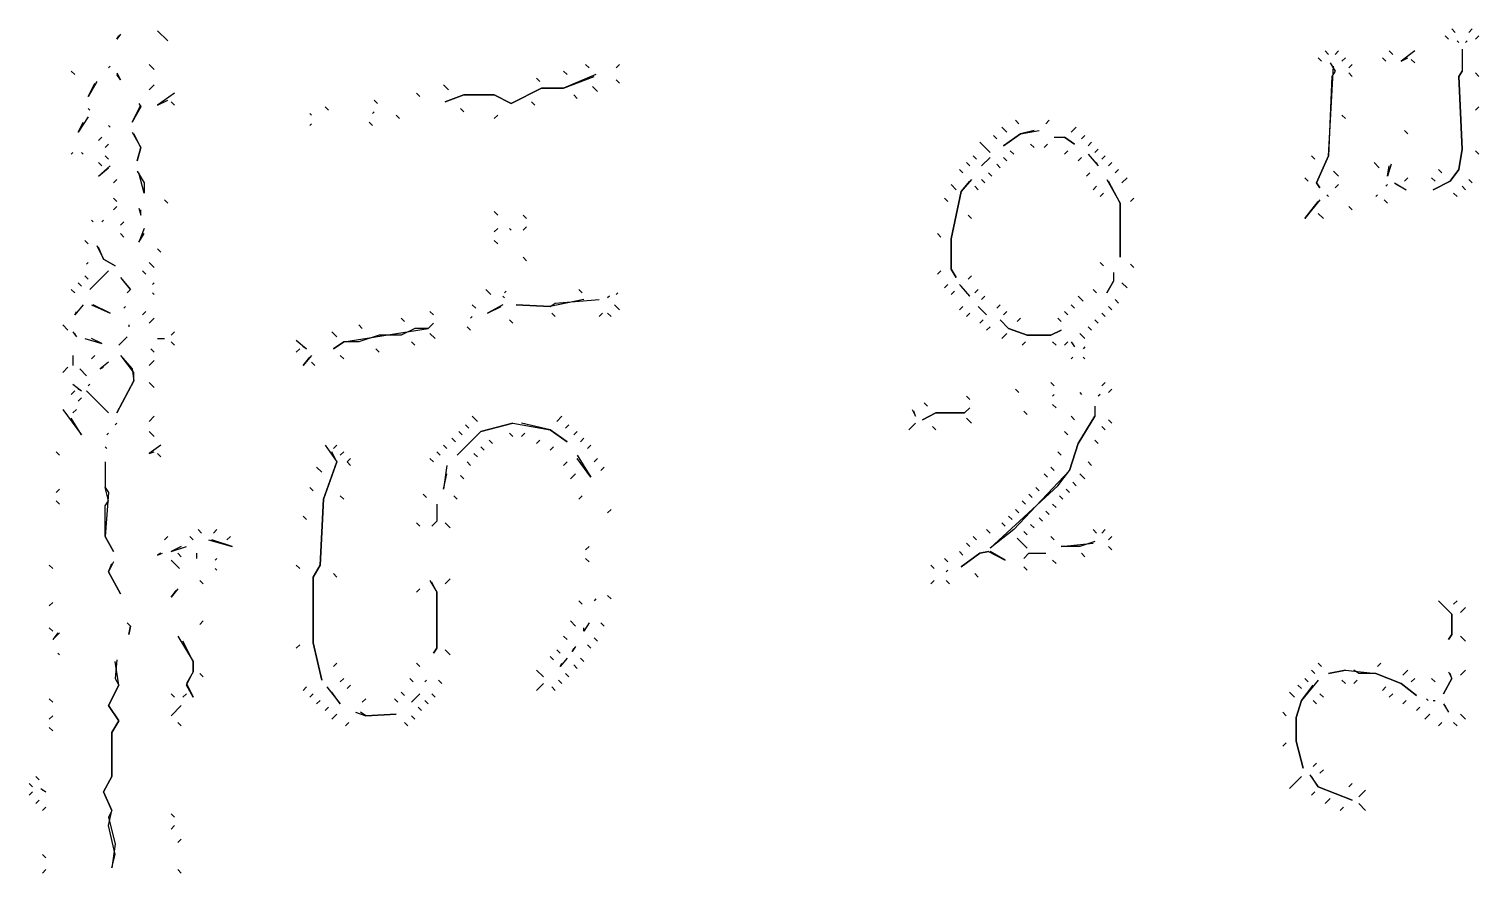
# Model space of a CAD drawing. Extents: x 1 to 2775, y -31 to 2075.
# Drawn here: x 528.5 to 671.3, y 296.7 to 379.8 of the extents above; entities that cross this region are included whole.
import ezdxf

# ---------------------------------------------------------------- set-up
doc = ezdxf.new("R2010")
doc.units = 0
doc.layers.add('LINEWORK', color=4, linetype='CONTINUOUS')

msp = doc.modelspace()

# ---------------------------------------------------------------- linework, layer by layer
at = {"layer": 'LINEWORK'}
for points in [[(537.5, 379.3333), (537.1667, 378.8333), (537.3333, 379.1667)], [(541.1667, 379.6667), (542.1667, 378.6667)], [(668, 379.1667), (668.3333, 378.8333)], [(668.6667, 379.8333), (669, 379.5)], [(669.1667, 378.6667), (669.3333, 378.5)], [(670.1667, 378.6667), (670, 378.5)], [(670.6667, 379.8333), (670.3333, 379.5)], [(671.3333, 379.1667), (671, 378.8333)], [(656.1667, 377.6667), (656.5, 377.3333)], [(657.5, 377.6667), (657.1667, 377.3333)], [(662.5, 377.6667), (662.8333, 377.3333)], [(665, 377.6667), (663.6667, 376.6667), (664.3333, 377)], [(669.6667, 377.8333), (669.6667, 375.6667), (669.3333, 375.1667), (669.6667, 368), (669.3333, 366), (668.5, 364.8333), (666.8333, 364), (668.5, 364.8333), (669.3333, 366), (669.6667, 368), (669.3333, 375.1667), (669.6667, 375.6667)], [(532.6667, 375.6667), (533, 375.3333)], [(536.5, 376.1667), (536.3333, 376)], [(540.3333, 376.3333), (540.8333, 375.8333)], [(581.1667, 375.6667), (581.5, 375.3333)], [(583.3333, 376.3333), (583.6667, 376)], [(586.6667, 376.3333), (586.3333, 376)], [(656.6667, 376.5), (657.1667, 375.6667), (656.8333, 375.1667), (656.5, 367.3333), (655.3333, 364.6667), (655.6667, 364.1667), (655.3333, 364.6667), (656.5, 367.3333), (657, 376.1667)], [(655.5, 377), (655.8333, 376.6667)], [(658.1667, 377), (657.8333, 376.6667)], [(658.8333, 376.3333), (658.5, 376)], [(661.8333, 377), (662.1667, 376.6667)], [(664.6667, 376.8333), (665, 376.5)], [(535.1667, 374.6667), (534.3333, 373.1667), (535, 374.5)], [(537.1667, 375.5), (537.5, 374.8333), (537.1667, 375.3333)], [(540.8333, 374.3333), (540.3333, 373.8333)], [(569.3333, 374.3333), (569.8333, 373.8333)], [(584.3333, 375.3333), (581.1667, 374), (579, 374), (576, 372.5), (574.3333, 373.3333), (571.3333, 373.3333), (569.5, 372.6667), (571.3333, 373.3333), (574.3333, 373.3333), (576, 372.5), (579, 374), (581.1667, 374), (584.1667, 375.1667)], [(578.5, 375), (578.8333, 374.6667)], [(586.3333, 374.8333), (586.6667, 374.5)], [(658.5, 375.5), (658.8333, 375.1667)], [(671, 375.5), (671.3333, 375.1667)], [(542.8333, 373.5), (541.1667, 372.3333), (542.1667, 372.8333)], [(562.5, 372.8333), (562.8333, 372.5)], [(566.6667, 373.5), (567, 373.1667)], [(582.1667, 373.3333), (582.5, 373)], [(584, 374.1667), (584.5, 373.6667)], [(534.3333, 372), (534.5, 371.8333)], [(539.3333, 372.5), (539.5, 372.1667), (538.6667, 370.6667), (539.5, 372.3333)], [(542.5, 372.6667), (542.8333, 372.3333)], [(556.1667, 371.5), (556.3333, 371.3333)], [(557.6667, 372.1667), (558, 371.8333)], [(562.5, 371.6667), (562.3333, 371.5)], [(571, 372), (571.3333, 371.6667)], [(578, 372.6667), (578.3333, 372.3333)], [(671.3333, 372.1667), (671, 371.8333)], [(534.3333, 371.1667), (533.3333, 369.6667), (533.8333, 370.6667)], [(536.3333, 370.3333), (536.5, 370.1667)], [(556.3333, 370.5), (556.1667, 370.3333)], [(562, 370.6667), (562.3333, 370.3333)], [(564.6667, 371.3333), (565, 371)], [(574.6667, 371.3333), (574.3333, 371)], [(624.3333, 370.1667), (624.8333, 369.6667)], [(625.6667, 370.8333), (626, 370.5)], [(629, 370.8333), (628.6667, 370.5)], [(631.6667, 370.1667), (631.1667, 369.6667)], [(657.8333, 371.3333), (658.1667, 371)], [(535.6667, 369.1667), (535.3333, 368.8333)], [(538.6667, 369.6667), (539.5, 368.1667), (539.1667, 366.8333), (539.5, 368.1667), (538.8333, 369.5)], [(622.1667, 368.6667), (623.1667, 367.6667)], [(623.5, 369.3333), (623.8333, 369)], [(627.5, 369.8333), (626.1667, 369.5), (624.5, 368.3333), (626.1667, 369.5), (628, 369.8333)], [(629.5, 369.1667), (630.5, 369.1667), (631.5, 368.5), (630.5, 369.1667)], [(632.5, 369.3333), (632.1667, 369)], [(633.1667, 368.6667), (632.8333, 368.3333)], [(664, 369.8333), (664.3333, 369.5)], [(532.8333, 367.6667), (532.6667, 367.5)], [(533.6667, 367.6667), (533.8333, 367.5)], [(536.3333, 368.5), (536, 368.1667)], [(536, 367.3333), (536.3333, 367)], [(621.5, 367.3333), (621.8333, 367)], [(623.1667, 367.1667), (622.3333, 366.3333)], [(624.5, 367.1667), (624.8333, 366.8333)], [(625.1667, 367.8333), (625.5, 367.5)], [(627.1667, 368.5), (627.5, 368.1667)], [(628.8333, 368.5), (628.5, 368.1667)], [(630.8333, 367.8333), (630.5, 367.5)], [(632.1667, 367.1667), (631.8333, 366.8333)], [(632.8333, 367.5), (633.8333, 366.3333), (633.6667, 366.6667)], [(633.8333, 368), (633.5, 367.6667)], [(634.5, 367.3333), (634.1667, 367)], [(654.8333, 367.3333), (655.1667, 367)], [(671, 367.8333), (671.3333, 367.5)], [(535.3333, 366.6667), (535.6667, 366.3333)], [(536.5, 366.3333), (535.3333, 365.3333), (536.3333, 366.1667)], [(539.1667, 365.8333), (539.8333, 364.6667), (539.8333, 363.6667), (539.3333, 365.6667)], [(620.1667, 366), (620.5, 365.6667)], [(620.8333, 366.6667), (621.1667, 366.3333)], [(623, 365.6667), (623.3333, 365.3333)], [(623.8333, 366.5), (624.1667, 366.1667)], [(633, 365.6667), (632.6667, 365.3333)], [(635.1667, 366.6667), (634.8333, 366.3333)], [(635.8333, 366), (635.5, 365.6667)], [(657, 365.8333), (657.5, 365.3333)], [(661, 366.6667), (661.5, 366.1667)], [(662.6667, 366.5), (662.3333, 365.3333), (662.5, 366.3333)], [(667.3333, 366), (667.6667, 365.6667)], [(537.1667, 365), (536.8333, 364.6667)], [(621.3333, 365), (620.3333, 363.8333), (619.3333, 359.1667), (619.3333, 356.1667), (619.8333, 355.3333), (619.3333, 356.1667), (619.3333, 359.1667), (620.3333, 363.8333), (621.1667, 364.8333)], [(619.3333, 364.5), (619.8333, 364)], [(621.6667, 364.3333), (622, 364)], [(622.3333, 365), (622.6667, 364.6667)], [(633.6667, 364.3333), (633.3333, 364)], [(634.6667, 365), (636, 362.6667), (636, 357.3333), (636, 362.6667), (634.8333, 364.8333)], [(636.6667, 365.1667), (636.1667, 364.6667)], [(654.1667, 365.1667), (654.5, 364.8333)], [(657.5, 364.5), (657.1667, 364.1667)], [(662.3333, 364.5), (662.1667, 364.3333)], [(663, 364.6667), (664.1667, 364), (663.1667, 364.5)], [(664.3333, 365.1667), (664, 364.8333)], [(666.6667, 365.1667), (667, 364.8333)], [(669.6667, 364.3333), (670, 364)], [(670.3333, 365), (670.6667, 364.6667)], [(536.8333, 363.1667), (537.1667, 362.8333)], [(541.8333, 363), (542.1667, 362.6667)], [(618.6667, 363.1667), (619, 362.8333)], [(634.3333, 363.6667), (634, 363.3333)], [(637.3333, 363.1667), (637, 362.8333)], [(655.6667, 363), (654.1667, 361.1667), (655.5, 362.8333)], [(656.3333, 363.5), (656.5, 363.3333)], [(661.3333, 363.5), (661.1667, 363.3333)], [(662, 363), (662.3333, 362.6667)], [(668.8333, 363.6667), (669.1667, 363.3333)], [(537.1667, 362.3333), (536.8333, 362)], [(539.3333, 362.1667), (539.5, 361.5), (539.5, 362)], [(574.3333, 361.8333), (574.6667, 361.5)], [(577.1667, 361.5), (577.5, 361.1667)], [(621, 361.5), (621.3333, 361.1667)], [(655.5, 361.6667), (656, 361.1667)], [(658.5, 362.3333), (658.8333, 362)], [(534.6667, 361), (534.8333, 360.8333)], [(535.8333, 361), (535.6667, 360.8333)], [(537.8333, 360.8333), (537.5, 360.5)], [(539.8333, 360.1667), (539.3333, 358.8333), (539.8333, 359.6667)], [(574.6667, 360.1667), (574.3333, 359.8333)], [(575.8333, 360.1667), (576, 360)], [(577.5, 360.3333), (577.1667, 360)], [(534, 359), (534.3333, 358.6667)], [(537.5, 359.6667), (537.8333, 359.3333)], [(574.3333, 359), (574.6667, 358.6667)], [(618, 359.6667), (618.3333, 359.3333)], [(535.1667, 358.5), (535.8333, 357.1667), (537, 356.5), (535.8333, 357.1667), (535.3333, 358.3333)], [(541.1667, 358.1667), (541.5, 357.8333)], [(577.1667, 357.3333), (577.5, 357)], [(534.3333, 356.8333), (534.1667, 356.6667)], [(536.3333, 356), (534.5, 354.1667)], [(539.6667, 356), (540, 355.6667)], [(540.3333, 356.8333), (540.8333, 356.3333)], [(618.3333, 356), (618, 355.6667)], [(634, 356.8333), (634.3333, 356.5)], [(635.3333, 355.8333), (635.3333, 355), (634.6667, 353.8333), (635.3333, 355)], [(637, 356.6667), (637.3333, 356.3333)], [(533.3333, 354.8333), (533.6667, 354.5)], [(534, 355.5), (534.3333, 355.1667)], [(537.5, 355.3333), (538.5, 354.1667), (538.1667, 353.8333), (538.5, 354.1667), (537.6667, 355.1667)], [(540.8333, 354.8333), (540.6667, 354.6667)], [(619, 354.6667), (618.6667, 354.3333)], [(620.1667, 354.6667), (621.1667, 353.5), (620.3333, 354.5)], [(621.3333, 355.5), (621, 355.1667)], [(636.1667, 354.8333), (636.6667, 354.3333)], [(532.6667, 354.1667), (533, 353.8333)], [(540.6667, 353.8333), (540.8333, 353.6667)], [(573.5, 354.1667), (574, 353.6667)], [(575.1667, 353.5), (575.3333, 353.3333)], [(575.5, 354), (575.3333, 353.8333)], [(583.1667, 353.1667), (579.8333, 352.5), (576.5, 352.6667), (579.8333, 352.5), (580.3333, 352.8333), (584.6667, 353.1667)], [(582.6667, 354.1667), (583, 353.8333)], [(585.6667, 353.5), (585.5, 353.3333)], [(586.5, 353.8333), (586.3333, 353.6667)], [(619.6667, 354), (619.3333, 353.6667)], [(622, 354.1667), (621.6667, 353.8333)], [(622.6667, 353.5), (622.3333, 353.1667)], [(631.8333, 353.5), (632.3333, 353)], [(633.3333, 354.1667), (633.6667, 353.8333)], [(635.5, 353.1667), (635.8333, 352.8333)], [(533.8333, 352.6667), (533, 351.6667), (533.1667, 352)], [(534.6667, 352.6667), (536.5, 351.8333), (534.8333, 352.6667)], [(538, 352.5), (537.8333, 352.3333)], [(540, 352), (539.6667, 351.6667)], [(568, 352), (568.3333, 351.6667)], [(572.1667, 351.5), (572, 351.3333)], [(572.1667, 352.6667), (572.5, 352.3333)], [(575.1667, 352.6667), (573.6667, 351.8333), (575, 352.5)], [(580, 351.8333), (580.3333, 351.5)], [(585, 351.8333), (584.6667, 351.5)], [(585.5, 351.8333), (585.8333, 351.5)], [(586.1667, 352.6667), (586.6667, 352.1667)], [(620.5, 352.5), (620.1667, 352.1667)], [(621.1667, 351.8333), (620.8333, 351.5)], [(622, 352.5), (622.8333, 351.6667)], [(624.1667, 352.6667), (623.8333, 352.3333)], [(624.8333, 352), (624.5, 351.6667)], [(630.5, 352), (630.8333, 351.6667)], [(631.1667, 352.6667), (631.5, 352.3333)], [(634.1667, 351.8333), (634.5, 351.5)], [(634.8333, 352.5), (635.1667, 352.1667)], [(531.8333, 350.6667), (532.3333, 350.1667)], [(532.8333, 350), (533.1667, 349.5), (533, 349.8333)], [(538.3333, 350.6667), (538.3333, 350.5)], [(540.8333, 351.3333), (540.3333, 350.8333)], [(542.8333, 350), (542.5, 349.6667)], [(558.3333, 350), (558.8333, 349.5)], [(568.3333, 350.8333), (567.8333, 350.3333), (566.5, 350.3333), (565.1667, 349.6667), (563, 349.6667), (561, 349), (559.5, 349), (558.5, 348.3333), (559.5, 349), (567.8333, 350.3333)], [(561, 350.6667), (561.3333, 350.3333)], [(565.1667, 351.3333), (565.5, 351)], [(571.6667, 350.5), (572, 350.1667)], [(575.8333, 351.1667), (576.1667, 350.8333)], [(622.5, 351.1667), (622.1667, 350.8333)], [(623.1667, 350.5), (622.8333, 350.1667)], [(624.1667, 351.1667), (625, 350.3333), (626.8333, 349.6667), (629.1667, 349.6667), (630.1667, 350.1667), (629.1667, 349.6667), (626.8333, 349.6667), (625, 350.3333)], [(626.1667, 351.3333), (625.8333, 351)], [(629.8333, 351.3333), (630.1667, 351)], [(632.8333, 350.5), (633.1667, 350.1667)], [(633.5, 351.1667), (633.8333, 350.8333)], [(534, 349.3333), (535.6667, 348.8333), (534.6667, 349.3333)], [(538.1667, 349.5), (537.3333, 348.6667)], [(541.1667, 349.3333), (541.8333, 349.3333)], [(542.5, 349), (542.8333, 348.6667)], [(554.8333, 349.1667), (555.8333, 348.3333), (555.5, 348.5)], [(566.1667, 349), (566.5, 348.6667)], [(568, 349.8333), (568.5, 349.3333)], [(624.8333, 349.8333), (624.3333, 349.3333)], [(626.6667, 349), (626.3333, 348.6667)], [(629.3333, 349), (629.6667, 348.6667)], [(630.8333, 349), (630.5, 348.6667)], [(631.1667, 349), (631.5, 348.5), (631.3333, 348.8333)], [(632, 349.8333), (632.5, 349.3333)], [(532.8333, 347.6667), (532.8333, 346.6667)], [(535, 347.6667), (534.6667, 347.3333)], [(537.5, 347.6667), (538.6667, 346.3333), (538.8333, 345.1667), (537.1667, 342), (538.8333, 345.1667), (538.8333, 346), (537.6667, 347.5)], [(540.8333, 347.1667), (540.3333, 346.6667)], [(540.5, 348.3333), (540.8333, 348)], [(555.1667, 348.3333), (554.8333, 348)], [(556.3333, 347.6667), (555.5, 346.6667), (556.1667, 347.5)], [(559.1667, 347.6667), (559.5, 347.3333)], [(562.6667, 348.3333), (563, 348)], [(631.3333, 347.5), (631.1667, 347.3333)], [(632.5, 348.5), (632.3333, 348.3333)], [(632.3333, 347.5), (632.5, 347.3333)], [(532.3333, 346.5), (531.8333, 346)], [(533.5, 346.3333), (534.1667, 345.6667)], [(536.3333, 347), (535.5, 346.3333), (535.8333, 346.5)], [(556.3333, 347), (556.6667, 346.6667)], [(532.8333, 344.8333), (533.6667, 344.1667), (533.3333, 344.3333)], [(534.5, 344.8333), (534.3333, 344.6667)], [(540.3333, 345), (540.8333, 344.5)], [(625.6667, 344.3333), (626, 344)], [(629.1667, 345), (629.5, 344.6667)], [(634.5, 345), (634.1667, 344.6667)], [(635.1667, 344.3333), (634.8333, 344)], [(533, 344.1667), (532.6667, 343.8333)], [(533.6667, 343.5), (533.3333, 343.1667)], [(534.1667, 344.1667), (536.3333, 342)], [(616.6667, 343), (617, 342.6667)], [(620.8333, 343.6667), (621.1667, 343.3333)], [(629.5, 343.8333), (629.3333, 343.6667)], [(629.3333, 342.8333), (629.6667, 342.5)], [(632, 344), (632.1667, 343.8333)], [(634, 343.8333), (633.8333, 343.6667)], [(531.8333, 342.3333), (533.6667, 339.8333), (532.6667, 341.5)], [(533.1667, 342.3333), (532.8333, 342)], [(540.8333, 341.6667), (540.3333, 341.1667)], [(572.1667, 341.6667), (572.6667, 341.1667)], [(581, 341.6667), (580.5, 341.1667)], [(615.5, 342.3333), (615.8333, 341.6667), (615.6667, 342.1667)], [(621.1667, 342.5), (620.6667, 342), (617.8333, 342), (616.5, 341.3333), (617.8333, 342), (620.6667, 342)], [(620.8333, 341.5), (621.3333, 341)], [(633.5, 342.6667), (633.5, 341.6667), (631.8333, 339), (631, 336.3333), (625.5, 330.5), (623.1667, 328.6667), (629.8333, 334.8333), (631, 336.3333), (631.8333, 339), (633.5, 341.6667)], [(626.5, 342.1667), (626.8333, 341.8333)], [(631.1667, 341.6667), (631.5, 341.3333)], [(536.3333, 340), (536.1667, 339.8333)], [(537.1667, 341), (537, 340.8333)], [(540.3333, 340.1667), (540.8333, 339.6667)], [(576.1667, 341), (573, 340.1667), (570.6667, 337.8333), (573, 340.1667), (576.1667, 341), (579.8333, 340.3333), (581.5, 339.1667), (579.8333, 340.3333), (577, 341)], [(570.8333, 340.1667), (571.1667, 339.8333)], [(571.5, 340.8333), (571.8333, 340.5)], [(575.8333, 340), (576.1667, 339.6667)], [(577.3333, 340), (577, 339.6667)], [(581.6667, 340.8333), (581.3333, 340.5)], [(582.5, 340.1667), (582.1667, 339.8333)], [(615.8333, 341), (615.1667, 340.3333)], [(617.5, 340.6667), (617.8333, 340.3333)], [(630.5, 340.1667), (630.8333, 339.8333)], [(634.1667, 340.6667), (634.5, 340.3333)], [(634.8333, 341.3333), (635.1667, 341)], [(536, 338.6667), (536.1667, 338.5)], [(541.5, 338.8333), (540.3333, 338), (540.8333, 338.1667)], [(557.6667, 338.8333), (558.8333, 337.1667), (557.5, 333.5), (557.1667, 327), (556.5, 325.8333), (556.5, 319.3333), (557.3333, 315.6667), (556.5, 319.3333), (556.5, 325.8333), (557.1667, 327), (557.5, 333.5), (558.8333, 337.1667), (558.3333, 338.1667)], [(558.8333, 338.8333), (558.5, 338.5)], [(569.3333, 338.8333), (569.6667, 338.5)], [(570.1667, 339.5), (570.5, 339.1667)], [(573, 338.6667), (573.3333, 338.3333)], [(573.8333, 339.3333), (574.1667, 339)], [(578.8333, 339.3333), (578.5, 339)], [(580.1667, 338.6667), (579.8333, 338.3333)], [(583.1667, 339.5), (582.8333, 339.1667)], [(583.8333, 338.8333), (583.5, 338.5)], [(633.5, 339.3333), (633.8333, 339)], [(531.1667, 338.1667), (531.5, 337.8333)], [(536, 337.1667), (536, 334.6667), (536.3333, 334.1667), (536, 329.8333), (536.8333, 328.3333), (536, 329.8333), (536, 332.8333), (536.3333, 333.3333), (536, 334.6667)], [(541.1667, 338), (541.5, 337.6667)], [(559.5, 338.1667), (559.1667, 337.8333)], [(560.1667, 337.5), (559.8333, 337.1667), (560.1667, 336.8333), (559.8333, 337.1667)], [(568, 337.5), (568.3333, 337.1667)], [(568.6667, 338.1667), (569, 337.8333)], [(571.6667, 337.1667), (572, 336.8333)], [(572.3333, 338), (572.6667, 337.6667)], [(581.5, 337.1667), (581.1667, 336.8333)], [(582.5, 337.8333), (583.8333, 335.6667), (582.5, 337.5)], [(584.5, 337.5), (584.1667, 337.1667)], [(629.8333, 338.1667), (630.1667, 337.8333)], [(632.8333, 337.1667), (633.1667, 336.8333)], [(556.8333, 336.6667), (557.3333, 336.1667)], [(569.6667, 336.8333), (569.3333, 334.5), (569.6667, 336)], [(571, 335.8333), (571.3333, 335.5)], [(582.3333, 336), (581.8333, 335.5)], [(585.1667, 336.6667), (584.8333, 336.3333)], [(628.5, 336), (628.8333, 335.6667)], [(629.1667, 336.6667), (629.5, 336.3333)], [(632, 336), (632.5, 335.5)], [(531.5, 334.5), (531.1667, 334.1667)], [(556.1667, 334.6667), (556.5, 334.3333)], [(627.6667, 334.6667), (628, 334.3333)], [(630.6667, 334.5), (631, 334.1667)], [(631.3333, 335.1667), (631.6667, 334.8333)], [(531.1667, 333.3333), (531.5, 333)], [(559.1667, 333.8333), (559.5, 333.5)], [(567.3333, 334), (567.6667, 333.6667)], [(568.6667, 333), (568.6667, 331.3333), (568.1667, 330.8333), (568.6667, 331.3333)], [(570.3333, 333.8333), (570.6667, 333.5)], [(583, 333.8333), (582.6667, 333.5)], [(626.3333, 333.3333), (626.6667, 333)], [(627, 334), (627.3333, 333.6667)], [(629.3333, 333), (629.6667, 332.6667)], [(630, 333.8333), (630.3333, 333.5)], [(555.5, 331.8333), (555.8333, 331.5)], [(585.8333, 332.5), (585.5, 332.1667)], [(625, 331.8333), (625.3333, 331.5)], [(625.6667, 332.5), (626, 332.1667)], [(628, 331.6667), (628.3333, 331.3333)], [(628.6667, 332.3333), (629, 332)], [(545.1667, 330.5), (545.5, 330.1667)], [(547, 330.5), (546.6667, 330.1667)], [(566.6667, 331.1667), (567, 330.8333)], [(569.5, 331.1667), (570, 330.6667)], [(622.8333, 330.5), (623.1667, 330.1667)], [(624.3333, 331.1667), (624.6667, 330.8333)], [(626.5, 330.3333), (626.8333, 330)], [(627.1667, 331), (627.5, 330.6667)], [(633.3333, 330.5), (633.6667, 330.1667)], [(634.5, 330.5), (634.1667, 330.1667)], [(542.1667, 329.8333), (541.8333, 329.5)], [(543.5, 328.8333), (542.5, 328.3333), (544, 328.8333)], [(544.3333, 329.8333), (544.6667, 329.5)], [(546.1667, 329.5), (548.5, 328.8333), (546.5, 329.5)], [(548.3333, 329.8333), (548, 329.5)], [(583.6667, 328.8333), (583.3333, 328.5)], [(620.8333, 329.1667), (621.1667, 328.8333)], [(621.5, 329.8333), (621.8333, 329.5)], [(625.8333, 329.6667), (626.8333, 328.6667)], [(629.1667, 329.8333), (629.5, 329.5)], [(633.5, 329.3333), (632, 328.8333), (630.1667, 328.8333), (633.3333, 329.1667)], [(635.1667, 329.8333), (634.8333, 329.5)], [(634.8333, 328.8333), (635.1667, 328.5)], [(536.8333, 327.3333), (536.3333, 326.3333), (537.5, 324.1667), (536.3333, 326.3333), (536.6667, 327.1667)], [(541.5, 328.1667), (541.1667, 328), (541.6667, 328.1667)], [(542.5, 327.5), (543.3333, 326.6667)], [(543.1667, 328.1667), (543.5, 327.8333)], [(545, 328.1667), (545, 327.6667)], [(547, 327.6667), (546.8333, 327.5)], [(583.3333, 327.6667), (583.6667, 327.3333)], [(618.6667, 327.6667), (619, 327.3333)], [(620.1667, 328.3333), (620.5, 328)], [(623, 328.3333), (622.1667, 328.1667), (620.3333, 326.8333), (622.1667, 328.1667), (623, 328.3333), (624.6667, 327.5), (623.1667, 328.3333)], [(627, 328.1667), (626.5, 327.6667), (627, 328.1667), (628.6667, 328.1667)], [(629.3333, 327.5), (629.6667, 327.1667)], [(632.1667, 328.1667), (632.5, 327.8333)], [(530.5, 327), (530.8333, 326.6667)], [(546.8333, 326.6667), (547, 326.5)], [(554.8333, 327), (555.1667, 326.6667)], [(558.5, 326.1667), (558.8333, 325.8333)], [(570, 325.6667), (569.5, 325.1667)], [(617.3333, 327), (617.6667, 326.6667)], [(619, 326.5), (618.8333, 326.3333)], [(621.6667, 326.1667), (622, 325.8333)], [(626.5, 326.8333), (626.8333, 326.5)], [(543.1667, 324.6667), (542.5, 323.8333), (543, 324.5)], [(545.3333, 325.5), (545.6667, 325.1667)], [(567, 324.6667), (566.6667, 324.3333)], [(568, 325.5), (568.6667, 324.3333), (568.6667, 318.8333), (568.3333, 318.3333), (568.6667, 318.8333), (568.6667, 324.3333), (568.1667, 325.3333)], [(617.6667, 325.5), (617.3333, 325.1667)], [(618.8333, 325.5), (619.1667, 325.1667)], [(530.8333, 323.3333), (530.5, 323)], [(582.6667, 323.5), (583, 323.1667)], [(584.3333, 323.6667), (584.1667, 323.5)], [(585.5, 324), (585.8333, 323.6667)], [(667.3333, 323.5), (668.6667, 322.1667), (668.6667, 320.1667), (668.3333, 319.6667), (668.6667, 320.1667), (668.6667, 322.1667)], [(669.1667, 323.5), (668.8333, 323.1667)], [(670, 322.8333), (669.5, 322.3333)], [(545.6667, 321.5), (545.3333, 321.1667)], [(581.8333, 321.5), (582.3333, 321)], [(530.5, 320.8333), (530.8333, 320.5)], [(531.3333, 320.3333), (530.8333, 319.6667), (531.5, 320.3333)], [(538.1667, 321.3333), (538.5, 321), (538.3333, 320.1667), (538.5, 321)], [(543.1667, 320), (544.6667, 317.5), (544.6667, 316.5), (544, 315.3333), (544.6667, 314), (544, 315.1667), (544.6667, 316.5), (544.6667, 317.5), (543.6667, 319.5)], [(581.1667, 320), (581.5, 319.6667)], [(583.6667, 321.3333), (583.1667, 320.5), (583.1667, 320.8333)], [(584.8333, 321.3333), (585.1667, 321)], [(669.5, 320), (670, 319.5)], [(555.1667, 319.1667), (554.8333, 318.8333)], [(569.5, 318.6667), (570, 318.1667)], [(580.5, 318.6667), (580.8333, 318.3333)], [(582.3333, 319), (582, 318.5), (582.1667, 318.8333)], [(583.5, 319.1667), (583.8333, 318.8333)], [(584.1667, 319.8333), (584.5, 319.5)], [(531.3333, 318.3333), (531.5, 318.1667)], [(537.1667, 317.6667), (537, 315.8333), (537.3333, 315.1667), (536.3333, 313.1667), (537.3333, 311.6667), (536.6667, 310.5), (536.6667, 306.1667), (535.8333, 304.6667), (536.6667, 302.8333), (536.3333, 302.1667), (537, 299.5), (536.6667, 297.1667), (537, 298.5), (536.3333, 301.3333), (536.6667, 302.8333), (535.8333, 304.6667), (536.6667, 306.1667), (536.6667, 310.5), (537.3333, 311.6667), (536.3333, 313.1667), (537.3333, 315.1667), (537, 317.5)], [(558.8333, 317.3333), (558.5, 317)], [(566.6667, 317.3333), (567, 317)], [(579.8333, 318), (580.1667, 317.6667)], [(581.5, 317.8333), (580.8333, 317), (581, 317.3333)], [(582.1667, 317.1667), (582.5, 316.8333)], [(582.8333, 317.8333), (583.1667, 317.5)], [(655.5, 317.3333), (655.8333, 317)], [(661.6667, 317.3333), (661.3333, 317)], [(545.3333, 316.3333), (545.6667, 316)], [(559.5, 315.8333), (559.1667, 315.5)], [(566, 315.8333), (566.3333, 315.5)], [(567.6667, 315.6667), (567.5, 315.5)], [(568.8333, 315.6667), (569.1667, 315.3333)], [(578.5, 316.6667), (579.1667, 316)], [(580.6667, 315.6667), (581, 315.3333)], [(581.3333, 316.3333), (581.6667, 316)], [(655.5, 315.6667), (653.8333, 313.6667), (653.3333, 312), (653.3333, 309.6667), (654, 307), (653.3333, 309.6667), (653.3333, 312), (653.8333, 313.6667), (655, 315.1667)], [(654.1667, 315.8333), (654.5, 315.5)], [(654.8333, 316.6667), (655.1667, 316.3333)], [(658.1667, 316.6667), (656.5, 316.3333), (658.1667, 316.6667), (661.1667, 316.3333), (663.6667, 315.3333), (665.1667, 314.1667), (663.6667, 315.3333), (661.1667, 316.3333), (659.5, 316.3333), (659, 316.6667)], [(657.8333, 315.6667), (658.1667, 315.3333)], [(659.3333, 315.6667), (659, 315.3333)], [(664.3333, 316.6667), (663.8333, 316.1667)], [(665, 315.8333), (664.6667, 315.5)], [(666.6667, 315.8333), (667, 315.5)], [(668.3333, 316.5), (668.6667, 315.8333), (667.8333, 314.3333), (668.6667, 315.8333), (668.5, 316.3333)], [(670, 316.6667), (669.5, 316.1667)], [(542.5, 314.3333), (542.8333, 314)], [(544, 314.3333), (543.6667, 314)], [(555.8333, 315), (555.5, 314.6667)], [(556.5, 314.3333), (556.1667, 314)], [(557.8333, 315), (559.1667, 313.3333), (558.3333, 314.5)], [(560.1667, 315.1667), (559.8333, 314.8333)], [(565.1667, 314.5), (565.5, 314.1667)], [(567, 314.3333), (566.1667, 313.5)], [(568.1667, 314.3333), (568.5, 314)], [(579.1667, 315.3333), (578.5, 314.6667)], [(580, 315), (580.3333, 314.6667)], [(652.6667, 314.5), (653.1667, 314)], [(653.5, 315.1667), (653.8333, 314.8333)], [(655.6667, 314.3333), (656, 314)], [(662.1667, 315), (661.8333, 314.6667)], [(662.8333, 314.3333), (662.5, 314)], [(530.5, 313.8333), (530.8333, 313.5)], [(543.5, 313.1667), (542.5, 312.1667)], [(557.1667, 313.6667), (556.8333, 313.3333)], [(558, 313), (557.6667, 312.6667)], [(561.6667, 313.8333), (561.3333, 313.5)], [(564.5, 313.8333), (564.8333, 313.5)], [(566.8333, 313), (567.1667, 312.6667)], [(567.5, 313.6667), (567.8333, 313.3333)], [(655, 313.6667), (655.3333, 313.3333)], [(664.1667, 313.6667), (663.8333, 313.3333)], [(665.5, 313), (665.1667, 312.6667)], [(666.1667, 313.8333), (666.3333, 313.6667)], [(666.8333, 313.6667), (667, 313.6667)], [(667.8333, 313.3333), (668.3333, 312.5), (668, 313.1667)], [(530.8333, 312.1667), (530.5, 311.8333)], [(543.1667, 311.5), (543.5, 311.1667)], [(558.8333, 312.3333), (558.3333, 311.8333)], [(560, 311.5), (559.6667, 311.1667)], [(560.6667, 312.5), (561.6667, 312.1667), (564.6667, 312.3333), (561.6667, 312.1667), (561.1667, 312.5)], [(565.5, 311.5), (565.8333, 311.1667)], [(566.1667, 312.1667), (566.5, 311.8333)], [(652, 312.5), (652.3333, 312.1667)], [(666.5, 312.3333), (666, 311.8333)], [(667.6667, 311.5), (667.3333, 311.1667)], [(668.8333, 311.5), (669.1667, 311.1667)], [(669.5, 312.3333), (670, 311.8333)], [(530.5, 311), (530.8333, 310.6667)], [(652.3333, 309.5), (652, 309.1667)], [(655.3333, 307.5), (655, 307.1667)], [(529.1667, 306.1667), (529.5, 305.8333)], [(653.8333, 306.1667), (652.6667, 305)], [(654.6667, 306.3333), (655.5, 305.1667), (658.8333, 303.8333), (655.5, 305.1667), (654.8333, 306.1667)], [(656, 306.8333), (655.6667, 306.5)], [(528.5, 305.5), (528.8333, 305.1667)], [(528.8333, 304.6667), (528.5, 304.3333)], [(529.6667, 305), (530.1667, 304.6667), (529.8333, 304.8333)], [(655.1667, 304.6667), (654.8333, 304.3333)], [(658.8333, 305.5), (658.5, 305.1667)], [(660.1667, 304.8333), (659.5, 304.1667)], [(529.5, 303.8333), (529.1667, 303.5)], [(530.1667, 303.1667), (529.8333, 302.8333)], [(656.6667, 304), (656.1667, 303.5)], [(658, 303.1667), (657.6667, 302.8333)], [(659.5, 303.5), (660.1667, 302.8333)], [(542.5, 302.5), (542.8333, 302.1667)], [(542.8333, 301.3333), (542.5, 301)], [(543.5, 300), (543.1667, 299.6667)], [(529.8333, 298.5), (530.1667, 298.1667)], [(530.1667, 297), (529.8333, 296.6667)], [(543.1667, 297), (543.5, 296.6667)]]:
    msp.add_lwpolyline(points, dxfattribs=at)

doc.saveas('drawing.dxf')
